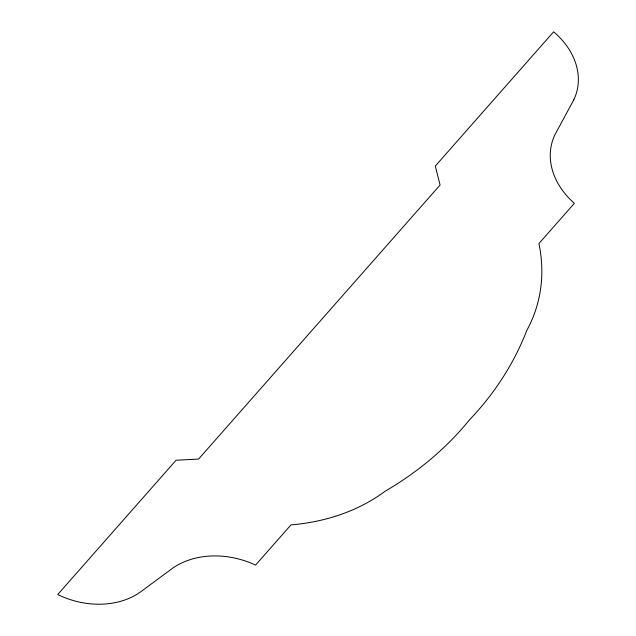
<?xml version="1.0" encoding="UTF-8"?>
<svg xmlns="http://www.w3.org/2000/svg" width="636" height="636" viewBox="0 0 636 636"><rect width="100%" height="100%" fill="white"/><g stroke="black" fill="none" stroke-linecap="round" stroke-linejoin="round"><path stroke-width="0.95" d="M573.791 99.804L555.013 134.546A76.884 60.166 18.6 0 0 574.356 203.337L538.931 243.532A198.329 155.216 18.6 0 1 526.775 330.466A425.611 333.089 18.6 0 1 469.591 419.736A425.611 333.089 18.6 0 1 385.09 491.246A198.329 155.216 18.6 0 1 290.978 524.899L255.553 565.094A76.884 60.166 18.6 0 0 173.223 567.781L139.395 592.744A74.961 58.663 18.6 0 1 57.725 594.541L176.069 460.241L198.583 459.073L440.088 185.02L435.286 166.091L553.63 31.8A74.961 58.663 18.6 0 1 573.791 99.804"/></g></svg>
